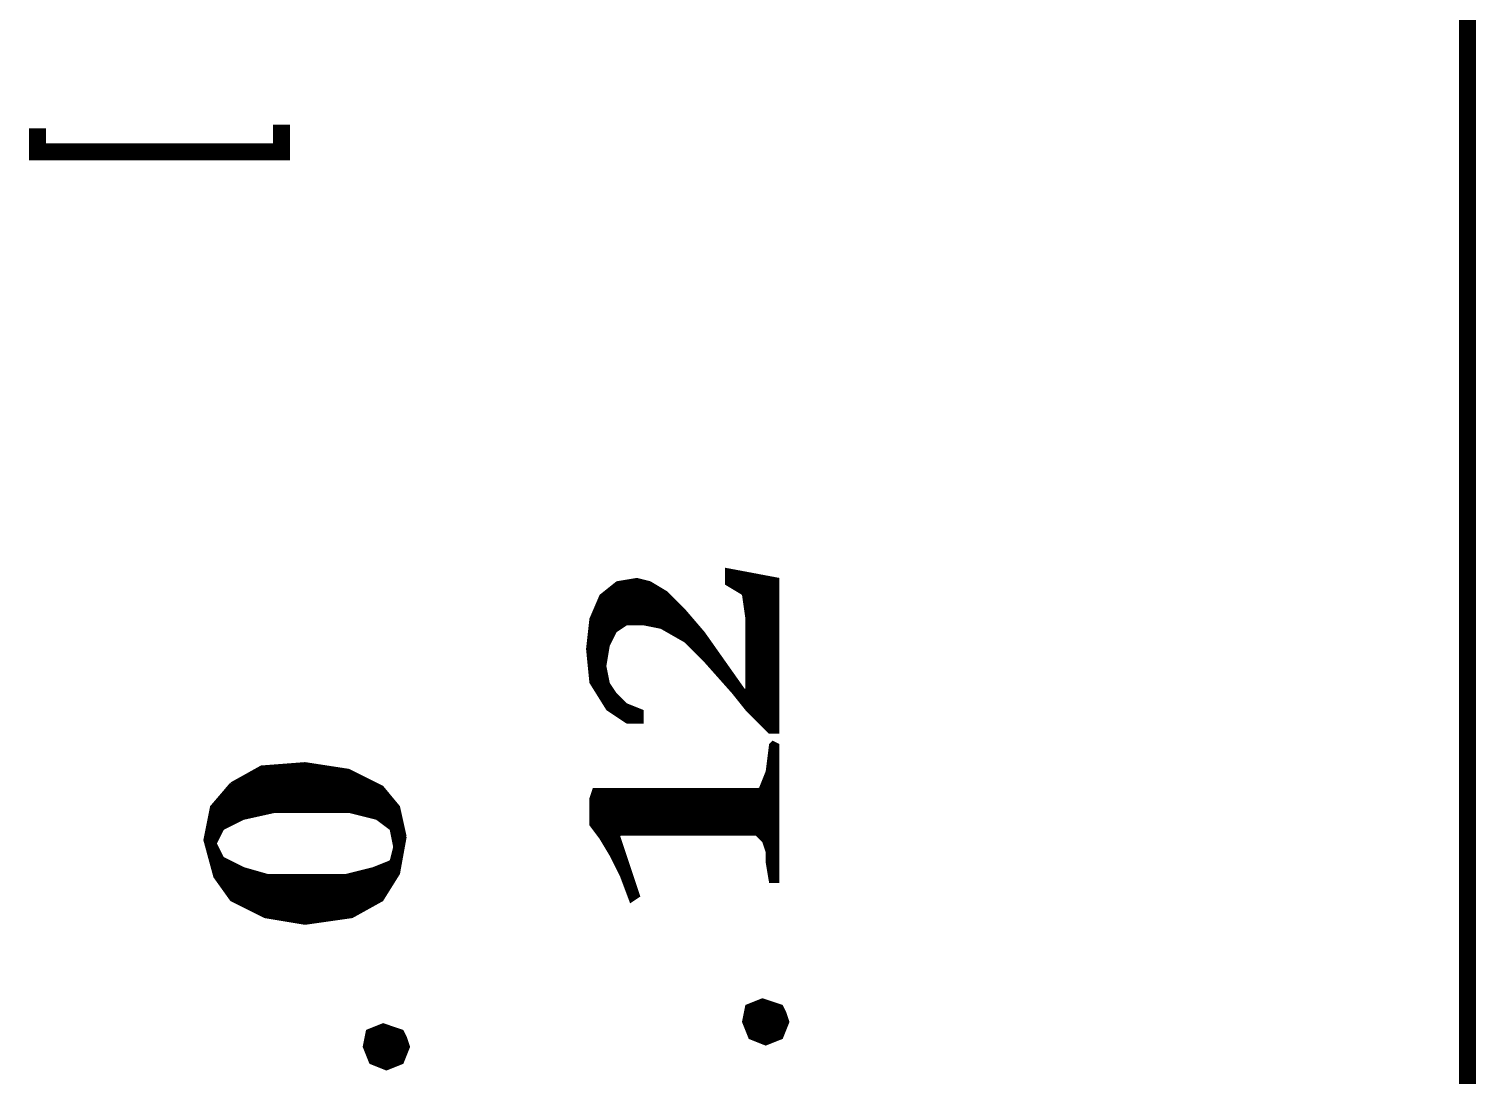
# Model space of a CAD drawing. Extents: x 24 to 194, y 25 to 135.
# Drawn here: x 123.12 to 133.96, y 53.56 to 61.4 of the extents above; entities that cross this region are included whole.
import ezdxf

# ---------------------------------------------------------------- set-up
doc = ezdxf.new("R2010")
doc.units = 0
doc.layers.add('SILKSCREENTOP_P', color=7, linetype='CONTINUOUS')

msp = doc.modelspace()

# ---------------------------------------------------------------- linework, layer by layer
at = {"layer": 'SILKSCREENTOP_P'}
for points, const_width in [([(133.89991, 34.207196), (133.89991, 124.916692)], 0.127), ([(125.013974, 60.68568), (125.013974, 60.48248), (123.185174, 60.48248), (123.185174, 60.66028)], 0.127), ([(128.730502, 57.279794), (128.349502, 57.351422), (128.349502, 57.246774), (128.470406, 57.174384), (128.476502, 57.16524), (128.501902, 56.98744), (128.501902, 56.985662), (128.501902, 56.452262), (128.478788, 56.444896), (128.174496, 56.876188), (128.022858, 57.053226), (127.897128, 57.178702), (127.773176, 57.253124), (127.675894, 57.277508), (127.529336, 57.253124), (127.407416, 57.155588), (127.333248, 56.98236), (127.308356, 56.756808), (127.333248, 56.507126), (127.4572, 56.308752), (127.604012, 56.210962), (127.714502, 56.210962), (127.714502, 56.291226), (127.59563, 56.338724), (127.591312, 56.341518), (127.515112, 56.417718), (127.513588, 56.41975), (127.462788, 56.49595), (127.460756, 56.500522), (127.435356, 56.627522), (127.435102, 56.630062), (127.435356, 56.632094), (127.460756, 56.784494), (127.462026, 56.78805), (127.512826, 56.88965), (127.517144, 56.894476), (127.593344, 56.945276), (127.600202, 56.947562), (127.727202, 56.947562), (127.729742, 56.947308), (127.856742, 56.921908), (127.860552, 56.920384), (128.038352, 56.818784), (128.041146, 56.816752), (128.193546, 56.664352), (128.194054, 56.663844), (128.397254, 56.435244), (128.397508, 56.434736), (128.498854, 56.308244), (128.672336, 56.134762), (128.730502, 56.134762), (128.730502, 57.279794)], 0.0254), ([(128.3716, 57.233566), (128.3716, 57.347104)], 0.0254), ([(128.397, 57.218326), (128.397, 57.342278)], 0.0254), ([(127.508, 56.880252), (127.508, 57.235852)], 0.0254), ([(127.5334, 56.905398), (127.5334, 57.253632)], 0.0254), ([(127.5588, 56.922416), (127.5588, 57.25795)], 0.0254), ([(127.5842, 56.939434), (127.5842, 57.262268)], 0.0254), ([(127.6096, 56.947562), (127.6096, 57.266332)], 0.0254), ([(127.635, 56.947562), (127.635, 57.27065)], 0.0254), ([(127.6604, 56.947562), (127.6604, 57.274968)], 0.0254), ([(127.6858, 56.947562), (127.6858, 57.274968)], 0.0254), ([(127.7112, 56.947562), (127.7112, 57.268618)], 0.0254), ([(127.7366, 56.945784), (127.7366, 57.262268)], 0.0254), ([(127.762, 56.940704), (127.762, 57.255918)], 0.0254), ([(127.7874, 56.935624), (127.7874, 57.244488)], 0.0254), ([(128.4224, 57.203086), (128.4224, 57.337706)], 0.0254), ([(128.4478, 57.187846), (128.4478, 57.33288)], 0.0254), ([(128.4732, 57.172098), (128.4732, 57.328054)], 0.0254), ([(128.4986, 57.010046), (128.4986, 57.323228)], 0.0254), ([(128.524, 56.283098), (128.524, 57.318656)], 0.0254), ([(128.5494, 56.257698), (128.5494, 57.31383)], 0.0254), ([(128.5748, 56.232298), (128.5748, 57.309004)], 0.0254), ([(128.6002, 56.206898), (128.6002, 57.304178)], 0.0254), ([(128.6256, 56.181498), (128.6256, 57.299606)], 0.0254), ([(128.651, 56.156098), (128.651, 57.29478)], 0.0254), ([(128.6764, 56.134762), (128.6764, 57.289954)], 0.0254), ([(128.7018, 56.134762), (128.7018, 57.285128)], 0.0254), ([(128.7272, 56.134762), (128.7272, 57.280556)], 0.0254), ([(127.4064, 56.390032), (127.4064, 57.153048)], 0.0254), ([(127.4318, 56.349392), (127.4318, 57.174892)], 0.0254), ([(127.4572, 56.763158), (127.4572, 57.195212)], 0.0254), ([(127.4826, 56.829452), (127.4826, 57.215532)], 0.0254), ([(127.8128, 56.930544), (127.8128, 57.229248)], 0.0254), ([(127.8382, 56.925464), (127.8382, 57.214008)], 0.0254), ([(127.8636, 56.918606), (127.8636, 57.198768)], 0.0254), ([(127.889, 56.904128), (127.889, 57.183528)], 0.0254), ([(127.9144, 56.88965), (127.9144, 57.16143)], 0.0254), ([(127.9398, 56.875172), (127.9398, 57.13603)], 0.0254), ([(127.3556, 56.471312), (127.3556, 57.03443)], 0.0254), ([(127.381, 56.430672), (127.381, 57.093612)], 0.0254), ([(127.9652, 56.860694), (127.9652, 57.11063)], 0.0254), ([(127.9906, 56.846216), (127.9906, 57.08523)], 0.0254), ([(128.016, 56.831484), (128.016, 57.05983)], 0.0254), ([(128.0414, 56.816498), (128.0414, 57.031382)], 0.0254), ([(127.3302, 56.537352), (127.3302, 56.954674)], 0.0254), ([(128.0668, 56.791098), (128.0668, 57.001664)], 0.0254), ([(128.0922, 56.765698), (128.0922, 56.9722)], 0.0254), ([(128.1176, 56.740298), (128.1176, 56.942482)], 0.0254), ([(128.143, 56.714898), (128.143, 56.912764)], 0.0254), ([(128.1684, 56.689498), (128.1684, 56.8833)], 0.0254), ([(128.1938, 56.664098), (128.1938, 56.848756)], 0.0254), ([(128.2192, 56.635396), (128.2192, 56.812688)], 0.0254), ([(128.2446, 56.606948), (128.2446, 56.776874)], 0.0254), ([(128.27, 56.578246), (128.27, 56.740806)], 0.0254), ([(128.2954, 56.549798), (128.2954, 56.704738)], 0.0254), ([(128.3208, 56.521096), (128.3208, 56.668924)], 0.0254), ([(128.3462, 56.492648), (128.3462, 56.632856)], 0.0254), ([(128.3716, 56.463946), (128.3716, 56.596788)], 0.0254), ([(127.4572, 56.308752), (127.4572, 56.518556)], 0.0254), ([(128.397, 56.435498), (128.397, 56.560974)], 0.0254), ([(128.4224, 56.403748), (128.4224, 56.524906)], 0.0254), ([(128.4478, 56.371998), (128.4478, 56.488838)], 0.0254), ([(127.4826, 56.291988), (127.4826, 56.465978)], 0.0254), ([(127.508, 56.27497), (127.508, 56.427878)], 0.0254), ([(127.5334, 56.257952), (127.5334, 56.39943)], 0.0254), ([(127.5588, 56.241188), (127.5588, 56.37403)], 0.0254), ([(128.4732, 56.340248), (128.4732, 56.453024)], 0.0254), ([(128.4986, 56.308498), (128.4986, 56.443626)], 0.0254), ([(127.5842, 56.22417), (127.5842, 56.34863)], 0.0254), ([(127.6096, 56.210962), (127.6096, 56.333136)], 0.0254), ([(127.635, 56.210962), (127.635, 56.322976)], 0.0254), ([(127.6604, 56.210962), (127.6604, 56.312816)], 0.0254), ([(127.6858, 56.210962), (127.6858, 56.302656)], 0.0254), ([(127.7112, 56.210962), (127.7112, 56.292496)], 0.0254), ([(128.730502, 56.037988), (128.694942, 56.055768), (128.679194, 56.04002), (128.654302, 55.841138), (128.65354, 55.837836), (128.60274, 55.710836), (128.590802, 55.702962), (127.355346, 55.702962), (127.333502, 55.63743), (127.333502, 55.440326), (127.407162, 55.342282), (127.407924, 55.341012), (127.484124, 55.214012), (127.484632, 55.21325), (127.560832, 55.06085), (127.56134, 55.05958), (127.631952, 54.871366), (127.686816, 54.907942), (127.537464, 55.355998), (127.549402, 55.372762), (128.565402, 55.372762), (128.574546, 55.368952), (128.625346, 55.318152), (128.628394, 55.313326), (128.653794, 55.237126), (128.654302, 55.233062), (128.654302, 55.157878), (128.677924, 55.017162), (128.730502, 55.017162), (128.730502, 56.037988)], 0.0254), ([(128.7018, 55.017162), (128.7018, 56.052212)], 0.0254), ([(128.7272, 55.017162), (128.7272, 56.039512)], 0.0254), ([(128.6764, 55.025544), (128.6764, 56.018176)], 0.0254), ([(125.939042, 55.350918), (125.889512, 55.57393), (125.766322, 55.722012), (125.516386, 55.84698), (125.189488, 55.897272), (124.863606, 55.872126), (124.639324, 55.747412)], 0.0254), ([(124.7902, 55.503826), (124.7902, 55.831232)], 0.0254), ([(124.8156, 55.509414), (124.8156, 55.845456)], 0.0254), ([(124.841, 55.515256), (124.841, 55.859426)], 0.0254), ([(124.8664, 55.520844), (124.8664, 55.87238)], 0.0254), ([(124.8918, 55.526432), (124.8918, 55.874158)], 0.0254), ([(124.9172, 55.53202), (124.9172, 55.87619)], 0.0254), ([(124.9426, 55.537862), (124.9426, 55.878222)], 0.0254), ([(124.968, 55.541672), (124.968, 55.88)], 0.0254), ([(124.9934, 55.541672), (124.9934, 55.882032)], 0.0254), ([(125.0188, 55.541672), (125.0188, 55.884064)], 0.0254), ([(125.0442, 55.541672), (125.0442, 55.886096)], 0.0254), ([(125.0696, 55.541672), (125.0696, 55.887874)], 0.0254), ([(125.095, 55.541672), (125.095, 55.889906)], 0.0254), ([(125.1204, 55.541672), (125.1204, 55.891938)], 0.0254), ([(125.1458, 55.541672), (125.1458, 55.893716)], 0.0254), ([(125.1712, 55.541672), (125.1712, 55.895748)], 0.0254), ([(125.1966, 55.541672), (125.1966, 55.896002)], 0.0254), ([(125.222, 55.541672), (125.222, 55.892192)], 0.0254), ([(125.2474, 55.541672), (125.2474, 55.888382)], 0.0254), ([(125.2728, 55.541672), (125.2728, 55.884318)], 0.0254), ([(125.2982, 55.541672), (125.2982, 55.880508)], 0.0254), ([(125.3236, 55.541672), (125.3236, 55.876444)], 0.0254), ([(125.349, 55.541672), (125.349, 55.872634)], 0.0254), ([(125.3744, 55.541672), (125.3744, 55.868824)], 0.0254), ([(125.3998, 55.541672), (125.3998, 55.86476)], 0.0254), ([(125.4252, 55.541672), (125.4252, 55.86095)], 0.0254), ([(125.4506, 55.541672), (125.4506, 55.856886)], 0.0254), ([(125.476, 55.541672), (125.476, 55.853076)], 0.0254), ([(125.5014, 55.541672), (125.5014, 55.849266)], 0.0254), ([(125.5268, 55.540402), (125.5268, 55.841646)], 0.0254), ([(125.5522, 55.534052), (125.5522, 55.828946)], 0.0254), ([(128.651, 55.245254), (128.651, 55.83174)], 0.0254), ([(124.639324, 55.747412), (124.490734, 55.57393), (124.441204, 55.32628), (124.51588, 55.05196), (124.639832, 54.878478), (124.88926, 54.753764), (125.19025, 54.703472), (125.541532, 54.753764), (125.765306, 54.87797), (125.889258, 55.076344), (125.939042, 55.350918)], 0.0254), ([(124.6124, 55.432198), (124.6124, 55.715916)], 0.0254), ([(124.6378, 55.444898), (124.6378, 55.745634)], 0.0254), ([(124.6632, 55.457598), (124.6632, 55.76062)], 0.0254), ([(124.6886, 55.470298), (124.6886, 55.774844)], 0.0254), ([(124.714, 55.482998), (124.714, 55.789068)], 0.0254), ([(124.7394, 55.49265), (124.7394, 55.803038)], 0.0254), ([(124.7648, 55.498238), (124.7648, 55.817262)], 0.0254), ([(125.5776, 55.527702), (125.5776, 55.816246)], 0.0254), ([(125.603, 55.521352), (125.603, 55.803546)], 0.0254), ([(125.6284, 55.515002), (125.6284, 55.790846)], 0.0254), ([(125.6538, 55.508652), (125.6538, 55.778146)], 0.0254), ([(125.6792, 55.502302), (125.6792, 55.765446)], 0.0254), ([(125.7046, 55.495952), (125.7046, 55.752746)], 0.0254), ([(125.73, 55.489094), (125.73, 55.740046)], 0.0254), ([(125.7554, 55.470044), (125.7554, 55.727346)], 0.0254), ([(128.6256, 55.317898), (128.6256, 55.76824)], 0.0254), ([(124.5362, 55.341774), (124.5362, 55.627016)], 0.0254), ([(124.5616, 55.392574), (124.5616, 55.656734)], 0.0254), ([(124.587, 55.419498), (124.587, 55.686452)], 0.0254), ([(125.7808, 55.450994), (125.7808, 55.704486)], 0.0254), ([(125.8062, 55.431944), (125.8062, 55.674006)], 0.0254), ([(125.8316, 55.412894), (125.8316, 55.643526)], 0.0254), ([(125.857, 55.306976), (125.857, 55.613046)], 0.0254), ([(127.3556, 55.411116), (127.3556, 55.702962)], 0.0254), ([(127.381, 55.37708), (127.381, 55.702962)], 0.0254), ([(127.4064, 55.343298), (127.4064, 55.702962)], 0.0254), ([(127.4318, 55.301388), (127.4318, 55.702962)], 0.0254), ([(127.4572, 55.25897), (127.4572, 55.702962)], 0.0254), ([(127.4826, 55.216806), (127.4826, 55.702962)], 0.0254), ([(127.508, 55.166514), (127.508, 55.702962)], 0.0254), ([(127.5334, 55.115714), (127.5334, 55.702962)], 0.0254), ([(127.5588, 55.372762), (127.5588, 55.702962)], 0.0254), ([(127.5842, 55.372762), (127.5842, 55.702962)], 0.0254), ([(127.6096, 55.372762), (127.6096, 55.702962)], 0.0254), ([(127.635, 55.372762), (127.635, 55.702962)], 0.0254), ([(127.6604, 55.372762), (127.6604, 55.702962)], 0.0254), ([(127.6858, 55.372762), (127.6858, 55.702962)], 0.0254), ([(127.7112, 55.372762), (127.7112, 55.702962)], 0.0254), ([(127.7366, 55.372762), (127.7366, 55.702962)], 0.0254), ([(127.762, 55.372762), (127.762, 55.702962)], 0.0254), ([(127.7874, 55.372762), (127.7874, 55.702962)], 0.0254), ([(127.8128, 55.372762), (127.8128, 55.702962)], 0.0254), ([(127.8382, 55.372762), (127.8382, 55.702962)], 0.0254), ([(127.8636, 55.372762), (127.8636, 55.702962)], 0.0254), ([(127.889, 55.372762), (127.889, 55.702962)], 0.0254), ([(127.9144, 55.372762), (127.9144, 55.702962)], 0.0254), ([(127.9398, 55.372762), (127.9398, 55.702962)], 0.0254), ([(127.9652, 55.372762), (127.9652, 55.702962)], 0.0254), ([(127.9906, 55.372762), (127.9906, 55.702962)], 0.0254), ([(128.016, 55.372762), (128.016, 55.702962)], 0.0254), ([(128.0414, 55.372762), (128.0414, 55.702962)], 0.0254), ([(128.0668, 55.372762), (128.0668, 55.702962)], 0.0254), ([(128.0922, 55.372762), (128.0922, 55.702962)], 0.0254), ([(128.1176, 55.372762), (128.1176, 55.702962)], 0.0254), ([(128.143, 55.372762), (128.143, 55.702962)], 0.0254), ([(128.1684, 55.372762), (128.1684, 55.702962)], 0.0254), ([(128.1938, 55.372762), (128.1938, 55.702962)], 0.0254), ([(128.2192, 55.372762), (128.2192, 55.702962)], 0.0254), ([(128.2446, 55.372762), (128.2446, 55.702962)], 0.0254), ([(128.27, 55.372762), (128.27, 55.702962)], 0.0254), ([(128.2954, 55.372762), (128.2954, 55.702962)], 0.0254), ([(128.3208, 55.372762), (128.3208, 55.702962)], 0.0254), ([(128.3462, 55.372762), (128.3462, 55.702962)], 0.0254), ([(128.3716, 55.372762), (128.3716, 55.702962)], 0.0254), ([(128.397, 55.372762), (128.397, 55.702962)], 0.0254), ([(128.4224, 55.372762), (128.4224, 55.702962)], 0.0254), ([(128.4478, 55.372762), (128.4478, 55.702962)], 0.0254), ([(128.4732, 55.372762), (128.4732, 55.702962)], 0.0254), ([(128.4986, 55.372762), (128.4986, 55.702962)], 0.0254), ([(128.524, 55.372762), (128.524, 55.702962)], 0.0254), ([(128.5494, 55.372762), (128.5494, 55.702962)], 0.0254), ([(128.5748, 55.368698), (128.5748, 55.702962)], 0.0254), ([(128.6002, 55.343298), (128.6002, 55.707026)], 0.0254), ([(124.4854, 55.16372), (124.4854, 55.547768)], 0.0254), ([(124.5108, 55.070756), (124.5108, 55.597552)], 0.0254), ([(125.862842, 55.271924), (125.837442, 55.170324), (125.829822, 55.161434), (125.702822, 55.110634), (125.701044, 55.110126), (125.497844, 55.059326), (125.494796, 55.059072), (124.910596, 55.059072), (124.907294, 55.05958), (124.729494, 55.11038), (124.727208, 55.111142), (124.574808, 55.187342), (124.56922, 55.19293), (124.51842, 55.29453), (124.51842, 55.30596), (124.56922, 55.40756), (124.574808, 55.413402), (124.727208, 55.489602), (124.730002, 55.490618), (124.958602, 55.541418), (124.961396, 55.541672), (125.520196, 55.541672), (125.523244, 55.541164), (125.726444, 55.490364), (125.731016, 55.488332), (125.832616, 55.412132), (125.837442, 55.404512), (125.862842, 55.277512), (125.862842, 55.271924)], 0.0254), ([(125.8824, 55.065422), (125.8824, 55.582566)], 0.0254), ([(124.46, 55.256938), (124.46, 55.420768)], 0.0254), ([(125.9078, 55.178706), (125.9078, 55.491888)], 0.0254), ([(125.9332, 55.318406), (125.9332, 55.377588)], 0.0254), ([(127.5588, 55.064914), (127.5588, 55.291736)], 0.0254), ([(124.5362, 55.023512), (124.5362, 55.25897)], 0.0254), ([(124.5616, 54.987952), (124.5616, 55.20817)], 0.0254), ([(124.587, 54.952392), (124.587, 55.181246)], 0.0254), ([(125.857, 55.024782), (125.857, 55.24881)], 0.0254), ([(127.5842, 54.998874), (127.5842, 55.215536)], 0.0254), ([(124.6124, 54.916832), (124.6124, 55.168546)], 0.0254), ([(124.6378, 54.881272), (124.6378, 55.155846)], 0.0254), ([(124.6632, 54.866794), (124.6632, 55.143146)], 0.0254), ([(124.6886, 54.854094), (124.6886, 55.130446)], 0.0254), ([(124.714, 54.841394), (124.714, 55.117746)], 0.0254), ([(124.7394, 54.828694), (124.7394, 55.107332)], 0.0254), ([(124.7648, 54.815994), (124.7648, 55.10022)], 0.0254), ([(124.7902, 54.803294), (124.7902, 55.092854)], 0.0254), ([(124.8156, 54.790594), (124.8156, 55.085742)], 0.0254), ([(124.841, 54.777894), (124.841, 55.078376)], 0.0254), ([(124.8664, 54.765194), (124.8664, 55.071264)], 0.0254), ([(124.8918, 54.753256), (124.8918, 55.063898)], 0.0254), ([(125.5268, 54.751732), (125.5268, 55.066692)], 0.0254), ([(125.5522, 54.759606), (125.5522, 55.073042)], 0.0254), ([(125.5776, 54.77383), (125.5776, 55.079392)], 0.0254), ([(125.603, 54.7878), (125.603, 55.085742)], 0.0254), ([(125.6284, 54.802024), (125.6284, 55.092092)], 0.0254), ([(125.6538, 54.816248), (125.6538, 55.098442)], 0.0254), ([(125.6792, 54.830218), (125.6792, 55.104792)], 0.0254), ([(125.7046, 54.844442), (125.7046, 55.111396)], 0.0254), ([(125.73, 54.858412), (125.73, 55.121556)], 0.0254), ([(125.7554, 54.872636), (125.7554, 55.131716)], 0.0254), ([(125.7808, 54.902862), (125.7808, 55.141876)], 0.0254), ([(125.8062, 54.943502), (125.8062, 55.152036)], 0.0254), ([(125.8316, 54.984142), (125.8316, 55.16245)], 0.0254), ([(127.6096, 54.931056), (127.6096, 55.139336)], 0.0254), ([(124.9172, 54.749192), (124.9172, 55.059072)], 0.0254), ([(124.9426, 54.744874), (124.9426, 55.059072)], 0.0254), ([(124.968, 54.740556), (124.968, 55.059072)], 0.0254), ([(124.9934, 54.736492), (124.9934, 55.059072)], 0.0254), ([(125.0188, 54.732174), (125.0188, 55.059072)], 0.0254), ([(125.0442, 54.727856), (125.0442, 55.059072)], 0.0254), ([(125.0696, 54.723792), (125.0696, 55.059072)], 0.0254), ([(125.095, 54.719474), (125.095, 55.059072)], 0.0254), ([(125.1204, 54.715156), (125.1204, 55.059072)], 0.0254), ([(125.1458, 54.711092), (125.1458, 55.059072)], 0.0254), ([(125.1712, 54.706774), (125.1712, 55.059072)], 0.0254), ([(125.1966, 54.704488), (125.1966, 55.059072)], 0.0254), ([(125.222, 54.708044), (125.222, 55.059072)], 0.0254), ([(125.2474, 54.711854), (125.2474, 55.059072)], 0.0254), ([(125.2728, 54.71541), (125.2728, 55.059072)], 0.0254), ([(125.2982, 54.718966), (125.2982, 55.059072)], 0.0254), ([(125.3236, 54.722522), (125.3236, 55.059072)], 0.0254), ([(125.349, 54.726332), (125.349, 55.059072)], 0.0254), ([(125.3744, 54.729888), (125.3744, 55.059072)], 0.0254), ([(125.3998, 54.733444), (125.3998, 55.059072)], 0.0254), ([(125.4252, 54.737254), (125.4252, 55.059072)], 0.0254), ([(125.4506, 54.74081), (125.4506, 55.059072)], 0.0254), ([(125.476, 54.744366), (125.476, 55.059072)], 0.0254), ([(125.5014, 54.747922), (125.5014, 55.060342)], 0.0254), ([(127.635, 54.873398), (127.635, 55.063136)], 0.0254), ([(127.6604, 54.890416), (127.6604, 54.986936)], 0.0254), ([(127.6858, 54.907434), (127.6858, 54.910736)], 0.0254), ([(128.80594, 53.963316), (128.782318, 54.034436), (128.759712, 54.079648), (128.61671, 54.1274), (128.500378, 54.080664), (128.47701, 53.964332), (128.524508, 53.845714), (128.641602, 53.798978), (128.75895, 53.845714), (128.80594, 53.963316)], 0.0254), ([(128.524, 53.846984), (128.524, 54.090316)], 0.0254), ([(128.5494, 53.835808), (128.5494, 54.100476)], 0.0254), ([(128.5748, 53.825648), (128.5748, 54.110636)], 0.0254), ([(128.6002, 53.815488), (128.6002, 54.120796)], 0.0254), ([(128.6256, 53.805328), (128.6256, 54.124352)], 0.0254), ([(128.651, 53.802534), (128.651, 54.115716)], 0.0254), ([(128.6764, 53.812694), (128.6764, 54.107334)], 0.0254), ([(128.7018, 53.822854), (128.7018, 54.098952)], 0.0254), ([(128.7272, 53.833014), (128.7272, 54.090316)], 0.0254), ([(128.4986, 53.910484), (128.4986, 54.072028)], 0.0254), ([(128.7526, 53.843174), (128.7526, 54.081934)], 0.0254), ([(128.778, 53.893466), (128.778, 54.042818)], 0.0254), ([(125.963934, 53.776626), (125.940312, 53.847746), (125.917706, 53.892958), (125.774704, 53.94071), (125.658372, 53.893974), (125.635004, 53.777642), (125.682502, 53.659024), (125.799596, 53.612288), (125.916944, 53.659024), (125.963934, 53.776626)], 0.0254), ([(125.6538, 53.730652), (125.6538, 53.871368)], 0.0254), ([(125.6792, 53.667152), (125.6792, 53.902356)], 0.0254), ([(125.7046, 53.650134), (125.7046, 53.912516)], 0.0254), ([(125.73, 53.639974), (125.73, 53.922676)], 0.0254), ([(125.7554, 53.629814), (125.7554, 53.932836)], 0.0254), ([(125.7808, 53.619654), (125.7808, 53.938678)], 0.0254), ([(125.8062, 53.614828), (125.8062, 53.930042)], 0.0254), ([(125.8316, 53.624988), (125.8316, 53.92166)], 0.0254), ([(125.857, 53.635148), (125.857, 53.913278)], 0.0254), ([(125.8824, 53.645308), (125.8824, 53.904642)], 0.0254), ([(125.9078, 53.655468), (125.9078, 53.89626)], 0.0254), ([(128.8034, 53.956966), (128.8034, 53.970936)], 0.0254), ([(125.9332, 53.699918), (125.9332, 53.86197)], 0.0254), ([(125.9586, 53.763418), (125.9586, 53.792882)], 0.0254)]:
    msp.add_lwpolyline(points, dxfattribs=dict(at, const_width=const_width))

doc.saveas('drawing.dxf')
